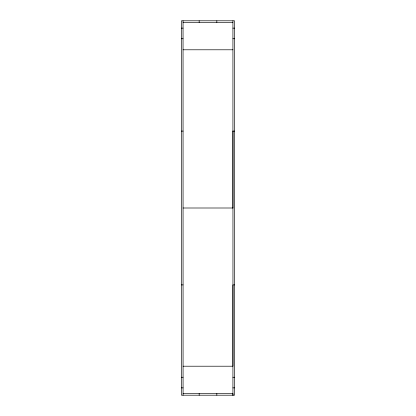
<?xml version="1.0" encoding="UTF-8"?>
<svg xmlns="http://www.w3.org/2000/svg" width="416" height="416" viewBox="0 0 416 416"><rect width="100%" height="100%" fill="white"/><g stroke="black" fill="none" stroke-linecap="round" stroke-linejoin="round"><path stroke-width="0.62" d="M183.076 395.2L183.05 20.8M232.924 208L232.924 20.8M232.924 395.2L234.515 395.2L234.515 20.8L181.459 20.8L181.459 395.2L232.924 395.2L232.924 284.898L234.541 284.898M183.05 22.391L232.924 22.391M181.459 28.137L183.05 28.137M232.924 28.137L234.515 28.137M181.459 38.74L183.05 38.74M232.924 38.74L234.515 38.74M183.05 49.79L232.924 49.79M181.459 131.102L183.076 131.102M232.924 131.102L234.541 131.102M183.05 208L232.95 208M181.459 284.898L183.076 284.898M183.071 366.21L232.95 366.21L232.95 131.102M181.459 377.26L183.05 377.26M232.924 377.26L234.515 377.26M181.459 387.863L183.05 387.863M232.924 387.863L234.515 387.863M183.076 393.609L232.95 393.609L232.95 395.2M216.835 20.8L216.835 22.391M216.84 393.609L216.84 395.2M199.16 20.8L199.16 22.391M199.165 393.609L199.165 395.2"/></g></svg>
